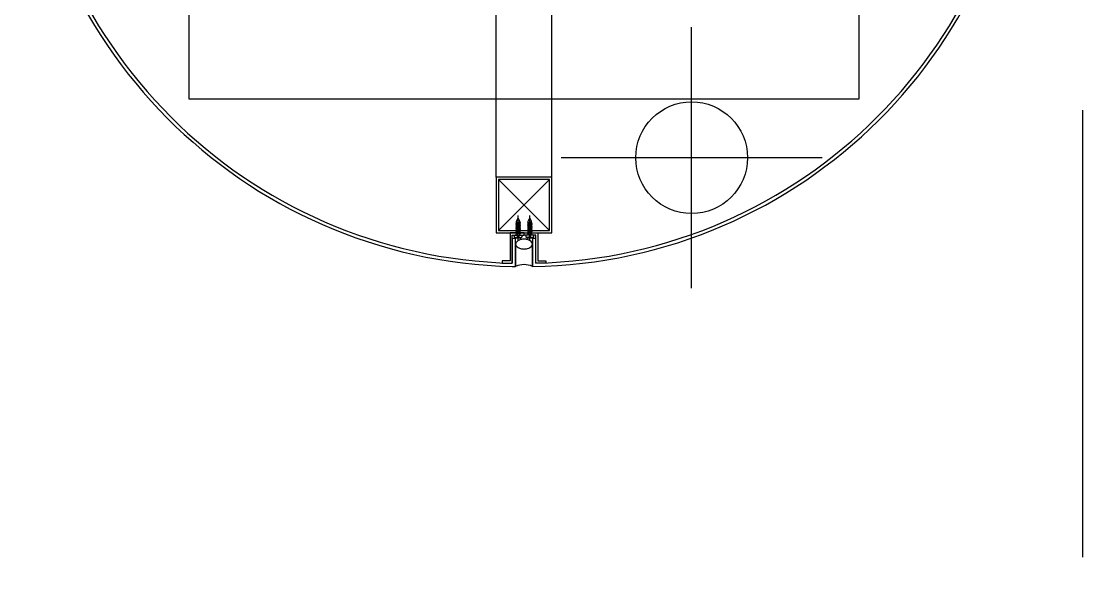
# Model space of a CAD drawing. Header units: millimetres. Extents: x -168200 to 672800, y -7409 to 118800.
# Drawn here: x 108050 to 109000, y 40215 to 40720 of the extents above; entities that cross this region are included whole.
import ezdxf

# ---------------------------------------------------------------- set-up
doc = ezdxf.new("R2010")
doc.units = ezdxf.units.MM
doc.header["$LTSCALE"] = 200
doc.linetypes.add('HIDDEN', pattern=[0.375, 0.25, -0.125])
doc.layers.add('1 BA', color=9, linetype='Continuous')

msp = doc.modelspace()

# ---------------------------------------------------------------- linework, layer by layer
at = {"layer": '1 BA', "linetype": 'HIDDEN', "ltscale": 8}
msp.add_line((109000, 14440), (109000, 42465), dxfattribs=at)
at = {"layer": '1 BA'}
for p, q in [((108200, 41250), (108200, 40650)), ((108800, 40650), (108800, 41250)), ((108475, 40580.14), (108475, 40775)), ((108525, 40580.14), (108525, 40775)), ((108650, 40480.82), (108650, 40714.15)), ((108200, 40650), (108800, 40650)), ((108766.67, 40597.49), (108533.33, 40597.49)), ((108525, 40580.14), (108475, 40580.14)), ((108475, 40580.14), (108475, 40530.14)), ((108477.3, 40532.44), (108522.7, 40577.84)), ((108477.3, 40577.84), (108522.7, 40532.44)), ((108522.7, 40577.84), (108477.3, 40577.84)), ((108477.3, 40577.84), (108477.3, 40532.44)), ((108522.7, 40532.44), (108522.7, 40577.84)), ((108525, 40530.14), (108525, 40580.14)), ((108494.75, 40523.17), (108494.75, 40545.75)), ((108505.25, 40523.17), (108505.25, 40545.75)), ((108496.74, 40538.09), (108492.75, 40538.75)), ((108496.74, 40536.86), (108492.75, 40537.51)), ((108496.74, 40535.63), (108492.75, 40536.28)), ((108496.74, 40534.39), (108492.75, 40535.05)), ((108492.76, 40538.81), (108493.25, 40539.01)), ((108492.76, 40537.58), (108493.25, 40537.78)), ((108492.76, 40536.35), (108493.25, 40536.55)), ((108492.76, 40535.11), (108493.25, 40535.31)), ((108492.76, 40533.88), (108493.25, 40534.08)), ((108492.77, 40538.71), (108493.25, 40538.51)), ((108492.77, 40537.47), (108493.25, 40537.28)), ((108492.77, 40536.24), (108493.25, 40536.05)), ((108492.77, 40535.01), (108493.25, 40534.81)), ((108496.73, 40538.2), (108492.81, 40538.84)), ((108496.73, 40536.96), (108492.81, 40537.61)), ((108496.73, 40535.73), (108492.81, 40536.38)), ((108496.73, 40534.5), (108492.81, 40535.14)), ((108496.73, 40533.27), (108492.81, 40533.91)), ((108493.25, 40540.64), (108494.37, 40542.95)), ((108493.25, 40538.94), (108493.25, 40540.64)), ((108496.74, 40539.32), (108493.25, 40539.93)), ((108493.25, 40539.93), (108494.79, 40539.93)), ((108496.25, 40539.12), (108493.25, 40539.75)), ((108496.25, 40538.39), (108493.25, 40539.01)), ((108493.25, 40537.78), (108493.25, 40538.51)), ((108496.25, 40537.89), (108493.25, 40538.51)), ((108496.25, 40537.16), (108493.25, 40537.78)), ((108493.25, 40536.55), (108493.25, 40537.28)), ((108496.25, 40536.66), (108493.25, 40537.28)), ((108496.25, 40535.93), (108493.25, 40536.55)), ((108493.25, 40535.31), (108493.25, 40536.05)), ((108496.25, 40535.43), (108493.25, 40536.05)), ((108496.25, 40534.69), (108493.25, 40535.31)), ((108493.25, 40534.08), (108493.25, 40534.81)), ((108496.25, 40534.19), (108493.25, 40534.81)), ((108496.25, 40533.46), (108493.25, 40534.08)), ((108496.73, 40539.43), (108493.5, 40539.93)), ((108496.25, 40539.62), (108494.79, 40539.93)), ((108496.25, 40540.64), (108495.13, 40542.95)), ((108496.25, 40539.62), (108496.25, 40540.64)), ((108496.73, 40539.43), (108496.25, 40539.62)), ((108496.74, 40539.32), (108496.25, 40539.12)), ((108496.25, 40538.39), (108496.25, 40539.12)), ((108496.73, 40538.2), (108496.25, 40538.39)), ((108496.74, 40538.09), (108496.25, 40537.89)), ((108496.25, 40537.16), (108496.25, 40537.89)), ((108496.73, 40536.96), (108496.25, 40537.16)), ((108496.74, 40536.86), (108496.25, 40536.66)), ((108496.25, 40535.93), (108496.25, 40536.66)), ((108496.73, 40535.73), (108496.25, 40535.93)), ((108496.74, 40535.63), (108496.25, 40535.43)), ((108496.25, 40534.69), (108496.25, 40535.43)), ((108496.73, 40534.5), (108496.25, 40534.69)), ((108496.74, 40534.39), (108496.25, 40534.19)), ((108496.25, 40533.46), (108496.25, 40534.19)), ((108503.26, 40539.32), (108506.75, 40539.93)), ((108503.26, 40539.32), (108503.75, 40539.12)), ((108503.26, 40538.09), (108507.25, 40538.75)), ((108503.26, 40538.09), (108503.75, 40537.89)), ((108503.26, 40536.86), (108507.25, 40537.51)), ((108503.26, 40536.86), (108503.75, 40536.66)), ((108503.26, 40535.63), (108507.25, 40536.28)), ((108503.26, 40535.63), (108503.75, 40535.43)), ((108503.26, 40534.39), (108507.25, 40535.05)), ((108503.26, 40534.39), (108503.75, 40534.19)), ((108503.27, 40539.43), (108506.5, 40539.93)), ((108503.27, 40539.43), (108503.75, 40539.62)), ((108503.27, 40538.2), (108507.19, 40538.84)), ((108503.27, 40538.2), (108503.75, 40538.39)), ((108503.27, 40536.96), (108507.19, 40537.61)), ((108503.27, 40536.96), (108503.75, 40537.16)), ((108503.27, 40535.73), (108507.19, 40536.38)), ((108503.27, 40535.73), (108503.75, 40535.93)), ((108503.27, 40534.5), (108507.19, 40535.14)), ((108503.27, 40534.5), (108503.75, 40534.69)), ((108503.27, 40533.27), (108507.19, 40533.91)), ((108503.75, 40540.64), (108504.87, 40542.95)), ((108503.75, 40539.62), (108503.75, 40540.64)), ((108503.75, 40539.62), (108505.21, 40539.93)), ((108503.75, 40539.12), (108506.75, 40539.75)), ((108503.75, 40538.39), (108503.75, 40539.12)), ((108503.75, 40538.39), (108506.75, 40539.01)), ((108503.75, 40537.89), (108506.75, 40538.51)), ((108503.75, 40537.16), (108503.75, 40537.89)), ((108503.75, 40537.16), (108506.75, 40537.78)), ((108503.75, 40536.66), (108506.75, 40537.28)), ((108503.75, 40535.93), (108503.75, 40536.66)), ((108503.75, 40535.93), (108506.75, 40536.55)), ((108503.75, 40535.43), (108506.75, 40536.05)), ((108503.75, 40534.69), (108503.75, 40535.43)), ((108503.75, 40534.69), (108506.75, 40535.31)), ((108503.75, 40534.19), (108506.75, 40534.81)), ((108503.75, 40533.46), (108503.75, 40534.19)), ((108503.75, 40533.46), (108506.75, 40534.08)), ((108506.75, 40539.93), (108505.21, 40539.93)), ((108506.75, 40540.64), (108505.63, 40542.95)), ((108506.75, 40538.94), (108506.75, 40540.64)), ((108507.24, 40538.81), (108506.75, 40539.01)), ((108507.23, 40538.71), (108506.75, 40538.51)), ((108506.75, 40537.78), (108506.75, 40538.51)), ((108507.24, 40537.58), (108506.75, 40537.78)), ((108507.23, 40537.47), (108506.75, 40537.28)), ((108506.75, 40536.55), (108506.75, 40537.28)), ((108507.24, 40536.35), (108506.75, 40536.55)), ((108507.23, 40536.24), (108506.75, 40536.05)), ((108506.75, 40535.31), (108506.75, 40536.05)), ((108507.24, 40535.11), (108506.75, 40535.31)), ((108507.23, 40535.01), (108506.75, 40534.81)), ((108506.75, 40534.08), (108506.75, 40534.81)), ((108507.24, 40533.88), (108506.75, 40534.08)), ((108475, 40530.14), (108525, 40530.14)), ((108477.3, 40532.44), (108522.7, 40532.44)), ((108500, 40530.14), (108487.5, 40530.14)), ((108487.5, 40530.14), (108487.5, 40505.14)), ((108489.5, 40503.14), (108489.5, 40528.14)), ((108489.5, 40528.14), (108500, 40528.14)), ((108492.5, 40525.14), (108489.5, 40525.14)), ((108489.5, 40525.14), (108489.5, 40503.12)), ((108491.25, 40527.15), (108491.25, 40528.14)), ((108491.25, 40528.14), (108498.25, 40528.14)), ((108492.2, 40525.89), (108492.43, 40526.09)), ((108492.43, 40526.09), (108492.68, 40526.19)), ((108492.5, 40500.14), (108492.5, 40525.14)), ((108492.68, 40526.19), (108492.95, 40526.21)), ((108496.74, 40533.16), (108492.75, 40533.81)), ((108496.74, 40531.93), (108492.75, 40532.58)), ((108496.74, 40530.69), (108492.75, 40531.35)), ((108496.74, 40529.46), (108492.75, 40530.12)), ((108494.8, 40528.55), (108492.75, 40528.88)), ((108492.76, 40532.65), (108493.25, 40532.85)), ((108492.76, 40531.42), (108493.25, 40531.62)), ((108492.76, 40530.18), (108493.25, 40530.38)), ((108492.76, 40528.95), (108493.25, 40529.15)), ((108492.77, 40533.78), (108493.25, 40533.58)), ((108492.77, 40532.54), (108493.25, 40532.35)), ((108492.77, 40531.31), (108493.25, 40531.12)), ((108492.77, 40530.08), (108493.25, 40529.88)), ((108492.77, 40528.84), (108493.25, 40528.65)), ((108496.73, 40532.03), (108492.81, 40532.68)), ((108496.73, 40530.8), (108492.81, 40531.44)), ((108496.73, 40529.57), (108492.81, 40530.21)), ((108494.82, 40528.65), (108492.81, 40528.98)), ((108492.95, 40526.21), (108493.22, 40526.17)), ((108493.22, 40526.17), (108493.49, 40526.11)), ((108493.25, 40532.85), (108493.25, 40533.58)), ((108496.25, 40532.96), (108493.25, 40533.58)), ((108496.25, 40532.23), (108493.25, 40532.85)), ((108493.25, 40531.62), (108493.25, 40532.35)), ((108496.25, 40531.73), (108493.25, 40532.35)), ((108496.25, 40530.99), (108493.25, 40531.62)), ((108496.25, 40530.49), (108493.25, 40531.12)), ((108493.25, 40530.38), (108493.25, 40531.12)), ((108496.25, 40529.76), (108493.25, 40530.38)), ((108496.25, 40529.26), (108493.25, 40529.88)), ((108493.25, 40529.15), (108493.25, 40529.88)), ((108494.82, 40528.65), (108493.25, 40529.15)), ((108494.8, 40528.55), (108493.25, 40528.65)), ((108493.25, 40528.65), (108493.25, 40528.14)), ((108493.49, 40526.11), (108493.73, 40526.04)), ((108493.73, 40526.04), (108493.94, 40525.99)), ((108493.94, 40525.99), (108494.09, 40525.99)), ((108494.09, 40525.99), (108494.19, 40526.05)), ((108494.19, 40526.05), (108494.24, 40526.17)), ((108494.23, 40526.93), (108494.24, 40527.13)), ((108494.24, 40526.72), (108494.23, 40526.93)), ((108494.24, 40527.13), (108494.28, 40527.3)), ((108494.26, 40526.52), (108494.24, 40526.72)), ((108494.24, 40526.17), (108494.26, 40526.33)), ((108494.26, 40526.33), (108494.26, 40526.52)), ((108494.28, 40527.3), (108494.36, 40527.43)), ((108494.36, 40527.43), (108494.47, 40527.53)), ((108494.47, 40527.53), (108494.6, 40527.59)), ((108494.6, 40527.59), (108494.75, 40527.6)), ((108494.75, 40527.6), (108494.9, 40527.59)), ((108494.9, 40527.59), (108495.03, 40527.53)), ((108495.03, 40527.53), (108495.14, 40527.43)), ((108495.14, 40527.43), (108495.22, 40527.3)), ((108495.22, 40527.3), (108495.26, 40527.13)), ((108495.26, 40526.72), (108495.24, 40526.52)), ((108495.24, 40526.52), (108495.24, 40526.33)), ((108495.24, 40526.33), (108495.26, 40526.17)), ((108495.26, 40527.13), (108495.27, 40526.93)), ((108495.27, 40526.93), (108495.26, 40526.72)), ((108495.26, 40526.17), (108495.31, 40526.05)), ((108495.31, 40526.05), (108495.41, 40525.99)), ((108495.41, 40525.99), (108495.56, 40525.99)), ((108495.56, 40525.99), (108495.77, 40526.04)), ((108495.77, 40526.04), (108496.01, 40526.11)), ((108496.01, 40526.11), (108496.28, 40526.17)), ((108496.73, 40533.27), (108496.25, 40533.46)), ((108496.74, 40533.16), (108496.25, 40532.96)), ((108496.25, 40532.23), (108496.25, 40532.96)), ((108496.73, 40532.03), (108496.25, 40532.23)), ((108496.74, 40531.93), (108496.25, 40531.73)), ((108496.25, 40530.99), (108496.25, 40531.73)), ((108496.73, 40530.8), (108496.25, 40530.99)), ((108496.74, 40530.69), (108496.25, 40530.49)), ((108496.25, 40529.76), (108496.25, 40530.49)), ((108496.73, 40529.57), (108496.25, 40529.76)), ((108496.74, 40529.46), (108496.25, 40529.26)), ((108496.25, 40528.14), (108496.25, 40529.26)), ((108496.28, 40526.17), (108496.55, 40526.21)), ((108496.55, 40526.21), (108496.82, 40526.19)), ((108496.82, 40526.19), (108497.07, 40526.09)), ((108497.07, 40526.09), (108497.3, 40525.89)), ((108498.25, 40528.14), (108498.25, 40527.15)), ((108500, 40530.14), (108512.5, 40530.14)), ((108500, 40528.14), (108500, 40530.14)), ((108500, 40528.14), (108500, 40530.14)), ((108510.5, 40528.14), (108500, 40528.14)), ((108508.75, 40528.14), (108501.75, 40528.14)), ((108501.75, 40528.14), (108501.75, 40527.15)), ((108502.93, 40526.09), (108502.7, 40525.89)), ((108503.18, 40526.19), (108502.93, 40526.09)), ((108503.45, 40526.21), (108503.18, 40526.19)), ((108503.26, 40533.16), (108507.25, 40533.81)), ((108503.26, 40533.16), (108503.75, 40532.96)), ((108503.26, 40531.93), (108507.25, 40532.58)), ((108503.26, 40531.93), (108503.75, 40531.73)), ((108503.26, 40530.69), (108507.25, 40531.35)), ((108503.26, 40530.69), (108503.75, 40530.49)), ((108503.26, 40529.46), (108507.25, 40530.12)), ((108503.26, 40529.46), (108503.75, 40529.26)), ((108503.27, 40533.27), (108503.75, 40533.46)), ((108503.27, 40532.03), (108507.19, 40532.68)), ((108503.27, 40532.03), (108503.75, 40532.23)), ((108503.27, 40530.8), (108507.19, 40531.44)), ((108503.27, 40530.8), (108503.75, 40530.99)), ((108503.27, 40529.57), (108507.19, 40530.21)), ((108503.27, 40529.57), (108503.75, 40529.76)), ((108503.72, 40526.17), (108503.45, 40526.21)), ((108503.99, 40526.11), (108503.72, 40526.17)), ((108503.75, 40532.96), (108506.75, 40533.58)), ((108503.75, 40532.23), (108503.75, 40532.96)), ((108503.75, 40532.23), (108506.75, 40532.85)), ((108503.75, 40531.73), (108506.75, 40532.35)), ((108503.75, 40530.99), (108503.75, 40531.73)), ((108503.75, 40530.99), (108506.75, 40531.62)), ((108503.75, 40530.49), (108506.75, 40531.12)), ((108503.75, 40529.76), (108503.75, 40530.49)), ((108503.75, 40529.76), (108506.75, 40530.38)), ((108503.75, 40529.26), (108506.75, 40529.88)), ((108503.75, 40528.14), (108503.75, 40529.26)), ((108504.23, 40526.04), (108503.99, 40526.11)), ((108504.44, 40525.99), (108504.23, 40526.04)), ((108504.59, 40525.99), (108504.44, 40525.99)), ((108504.69, 40526.05), (108504.59, 40525.99)), ((108504.74, 40526.17), (108504.69, 40526.05)), ((108504.74, 40527.13), (108504.73, 40526.93)), ((108504.73, 40526.93), (108504.74, 40526.72)), ((108504.78, 40527.3), (108504.74, 40527.13)), ((108504.74, 40526.72), (108504.76, 40526.52)), ((108504.76, 40526.33), (108504.74, 40526.17)), ((108504.76, 40526.52), (108504.76, 40526.33)), ((108504.86, 40527.43), (108504.78, 40527.3)), ((108504.97, 40527.53), (108504.86, 40527.43)), ((108505.1, 40527.59), (108504.97, 40527.53)), ((108505.25, 40527.6), (108505.1, 40527.59)), ((108505.18, 40528.65), (108506.75, 40529.15)), ((108505.18, 40528.65), (108507.19, 40528.98)), ((108505.2, 40528.55), (108507.25, 40528.88)), ((108505.2, 40528.55), (108506.75, 40528.65)), ((108505.4, 40527.59), (108505.25, 40527.6)), ((108505.53, 40527.53), (108505.4, 40527.59)), ((108505.64, 40527.43), (108505.53, 40527.53)), ((108505.72, 40527.3), (108505.64, 40527.43)), ((108505.76, 40527.13), (108505.72, 40527.3)), ((108505.74, 40526.52), (108505.76, 40526.72)), ((108505.74, 40526.33), (108505.74, 40526.52)), ((108505.76, 40526.17), (108505.74, 40526.33)), ((108505.77, 40526.93), (108505.76, 40527.13)), ((108505.76, 40526.72), (108505.77, 40526.93)), ((108505.81, 40526.05), (108505.76, 40526.17)), ((108505.91, 40525.99), (108505.81, 40526.05)), ((108506.06, 40525.99), (108505.91, 40525.99)), ((108506.27, 40526.04), (108506.06, 40525.99)), ((108506.51, 40526.11), (108506.27, 40526.04)), ((108506.78, 40526.17), (108506.51, 40526.11)), ((108507.23, 40533.78), (108506.75, 40533.58)), ((108506.75, 40532.85), (108506.75, 40533.58)), ((108507.24, 40532.65), (108506.75, 40532.85)), ((108507.23, 40532.54), (108506.75, 40532.35)), ((108506.75, 40531.62), (108506.75, 40532.35)), ((108507.24, 40531.42), (108506.75, 40531.62)), ((108507.23, 40531.31), (108506.75, 40531.12)), ((108506.75, 40530.38), (108506.75, 40531.12)), ((108507.24, 40530.18), (108506.75, 40530.38)), ((108507.23, 40530.08), (108506.75, 40529.88)), ((108506.75, 40529.15), (108506.75, 40529.88)), ((108507.24, 40528.95), (108506.75, 40529.15)), ((108507.23, 40528.84), (108506.75, 40528.65)), ((108506.75, 40528.65), (108506.75, 40528.14)), ((108507.05, 40526.21), (108506.78, 40526.17)), ((108507.32, 40526.19), (108507.05, 40526.21)), ((108507.57, 40526.09), (108507.32, 40526.19)), ((108510.5, 40525.14), (108507.5, 40525.14)), ((108507.5, 40525.14), (108507.5, 40500.06)), ((108507.8, 40525.89), (108507.57, 40526.09)), ((108508.75, 40527.15), (108508.75, 40528.14)), ((108510.5, 40503.14), (108510.5, 40528.14)), ((108510.5, 40503.14), (108510.5, 40525.14)), ((108512.5, 40530.14), (108512.5, 40505.14)), ((108492.5, 40500.14), (108492.5, 40520.6)), ((108492.5, 40520.14), (108492.5, 40500.14)), ((108507.5, 40500.14), (108507.5, 40520.6)), ((108507.5, 40500.14), (108507.5, 40520.14)), ((108487.5, 40505.14), (108480.5, 40505.14)), ((108480.5, 40505.14), (108480.5, 40503.14)), ((108480.5, 40503.14), (108489.5, 40503.14)), ((108489.5, 40500.12), (108492.5, 40500.14)), ((108519.5, 40503.14), (108510.5, 40503.14)), ((108512.5, 40505.14), (108519.5, 40505.14)), ((108519.5, 40505.14), (108519.5, 40503.14))]:
    msp.add_line(p, q, dxfattribs=at)
msp.add_circle((108650, 40597.49), 50, dxfattribs=at)
for centre, radius, start, end in [((108500, 40950), 450, 180.95497, 268.66297), ((108500, 40950), 447, 181.346, 268.654), ((108500, 40950), 450, 270.95497, 358.66297), ((108500, 40950), 447, 271.346, 358.654), ((108492.84, 40538.77), 0.0925, 150.07535, 220.13388), ((108492.84, 40537.53), 0.0925, 150.07535, 220.13388), ((108492.84, 40536.3), 0.0925, 150.07535, 220.13388), ((108492.84, 40535.07), 0.0925, 150.07535, 220.13388), ((108492.84, 40533.84), 0.0925, 150.07535, 220.13388), ((108494.75, 40542.68), 0.46, 35.16271, 144.83729), ((108496.66, 40539.37), 0.0925, 330.07535, 40.13388), ((108496.66, 40538.14), 0.0925, 330.07535, 40.13388), ((108496.66, 40536.9), 0.0925, 330.07535, 40.13388), ((108496.66, 40535.67), 0.0925, 330.07535, 40.13388), ((108496.66, 40534.44), 0.0925, 330.07535, 40.13388), ((108503.34, 40539.37), 0.0925, 139.86612, 209.92465), ((108503.34, 40538.14), 0.0925, 139.86612, 209.92465), ((108503.34, 40536.9), 0.0925, 139.86612, 209.92465), ((108503.34, 40535.67), 0.0925, 139.86612, 209.92465), ((108503.34, 40534.44), 0.0925, 139.86612, 209.92465), ((108505.25, 40542.68), 0.46, 35.16271, 144.83729), ((108507.16, 40538.77), 0.0925, 319.86612, 29.92465), ((108507.16, 40537.53), 0.0925, 319.86612, 29.92465), ((108507.16, 40536.3), 0.0925, 319.86612, 29.92465), ((108507.16, 40535.07), 0.0925, 319.86612, 29.92465), ((108507.16, 40533.84), 0.0925, 319.86612, 29.92465), ((108492.55, 40527.15), 1.3, 180.02335, 254.41138), ((108494.75, 40534.9), 9.36, 254.20502, 285.79498), ((108492.84, 40532.6), 0.0925, 150.07535, 220.13388), ((108492.84, 40531.37), 0.0925, 150.07535, 220.13388), ((108492.84, 40530.14), 0.0925, 150.07535, 220.13388), ((108492.84, 40528.9), 0.0925, 150.07535, 220.13388), ((108494.78, 40528.6), 0.0602, 290.68507, 49.27288), ((108496.66, 40533.21), 0.0925, 330.07535, 40.13388), ((108496.66, 40531.97), 0.0925, 330.07535, 40.13388), ((108496.66, 40530.74), 0.0925, 330.07535, 40.13388), ((108496.66, 40529.51), 0.0925, 330.07535, 40.13388), ((108500, 40511.72), 12.8, 90, 103.59383), ((108496.95, 40527.15), 1.3, 285.58862, 359.97665), ((108500, 40511.72), 12.8, 76.40617, 90), ((108503.05, 40527.15), 1.3, 180.02335, 254.41138), ((108505.25, 40534.9), 9.36, 254.20502, 285.79498), ((108503.34, 40533.21), 0.0925, 139.86612, 209.92465), ((108503.34, 40531.97), 0.0925, 139.86612, 209.92465), ((108503.34, 40530.74), 0.0925, 139.86612, 209.92465), ((108503.34, 40529.51), 0.0925, 139.86612, 209.92465), ((108505.22, 40528.6), 0.0602, 130.72712, 249.31493), ((108507.16, 40532.6), 0.0925, 319.86612, 29.92465), ((108507.16, 40531.37), 0.0925, 319.86612, 29.92465), ((108507.16, 40530.14), 0.0925, 319.86612, 29.92465), ((108507.16, 40528.9), 0.0925, 319.86612, 29.92465), ((108507.45, 40527.15), 1.3, 285.58862, 359.97665), ((108495.15, 40520.14), 2.65, 144.6431, 180), ((108495.15, 40520.14), 2.65, 180, 215.3569), ((108497.46, 40518.5), 5.48, 120.27573, 144.6431), ((108497.46, 40521.78), 5.48, 215.3569, 239.72427), ((108498.99, 40515.88), 8.52, 103.59383, 120.27573), ((108498.99, 40524.41), 8.52, 239.72427, 256.40617), ((108500, 40528.57), 12.8, 256.40617, 270), ((108500, 40528.57), 12.8, 270, 283.59383), ((108501.01, 40515.88), 8.52, 59.72427, 76.40617), ((108501.01, 40524.41), 8.52, 283.59383, 300.27573), ((108502.54, 40518.5), 5.48, 35.3569, 59.72427), ((108502.54, 40521.78), 5.48, 300.27573, 324.6431), ((108504.85, 40520.14), 2.65, 0, 35.3569), ((108504.85, 40520.14), 2.65, 324.6431, 0), ((108500, 40484), 17.8, 65.07803, 114.92197)]:
    msp.add_arc(centre, radius, start, end, dxfattribs=at)

doc.saveas('drawing.dxf')
